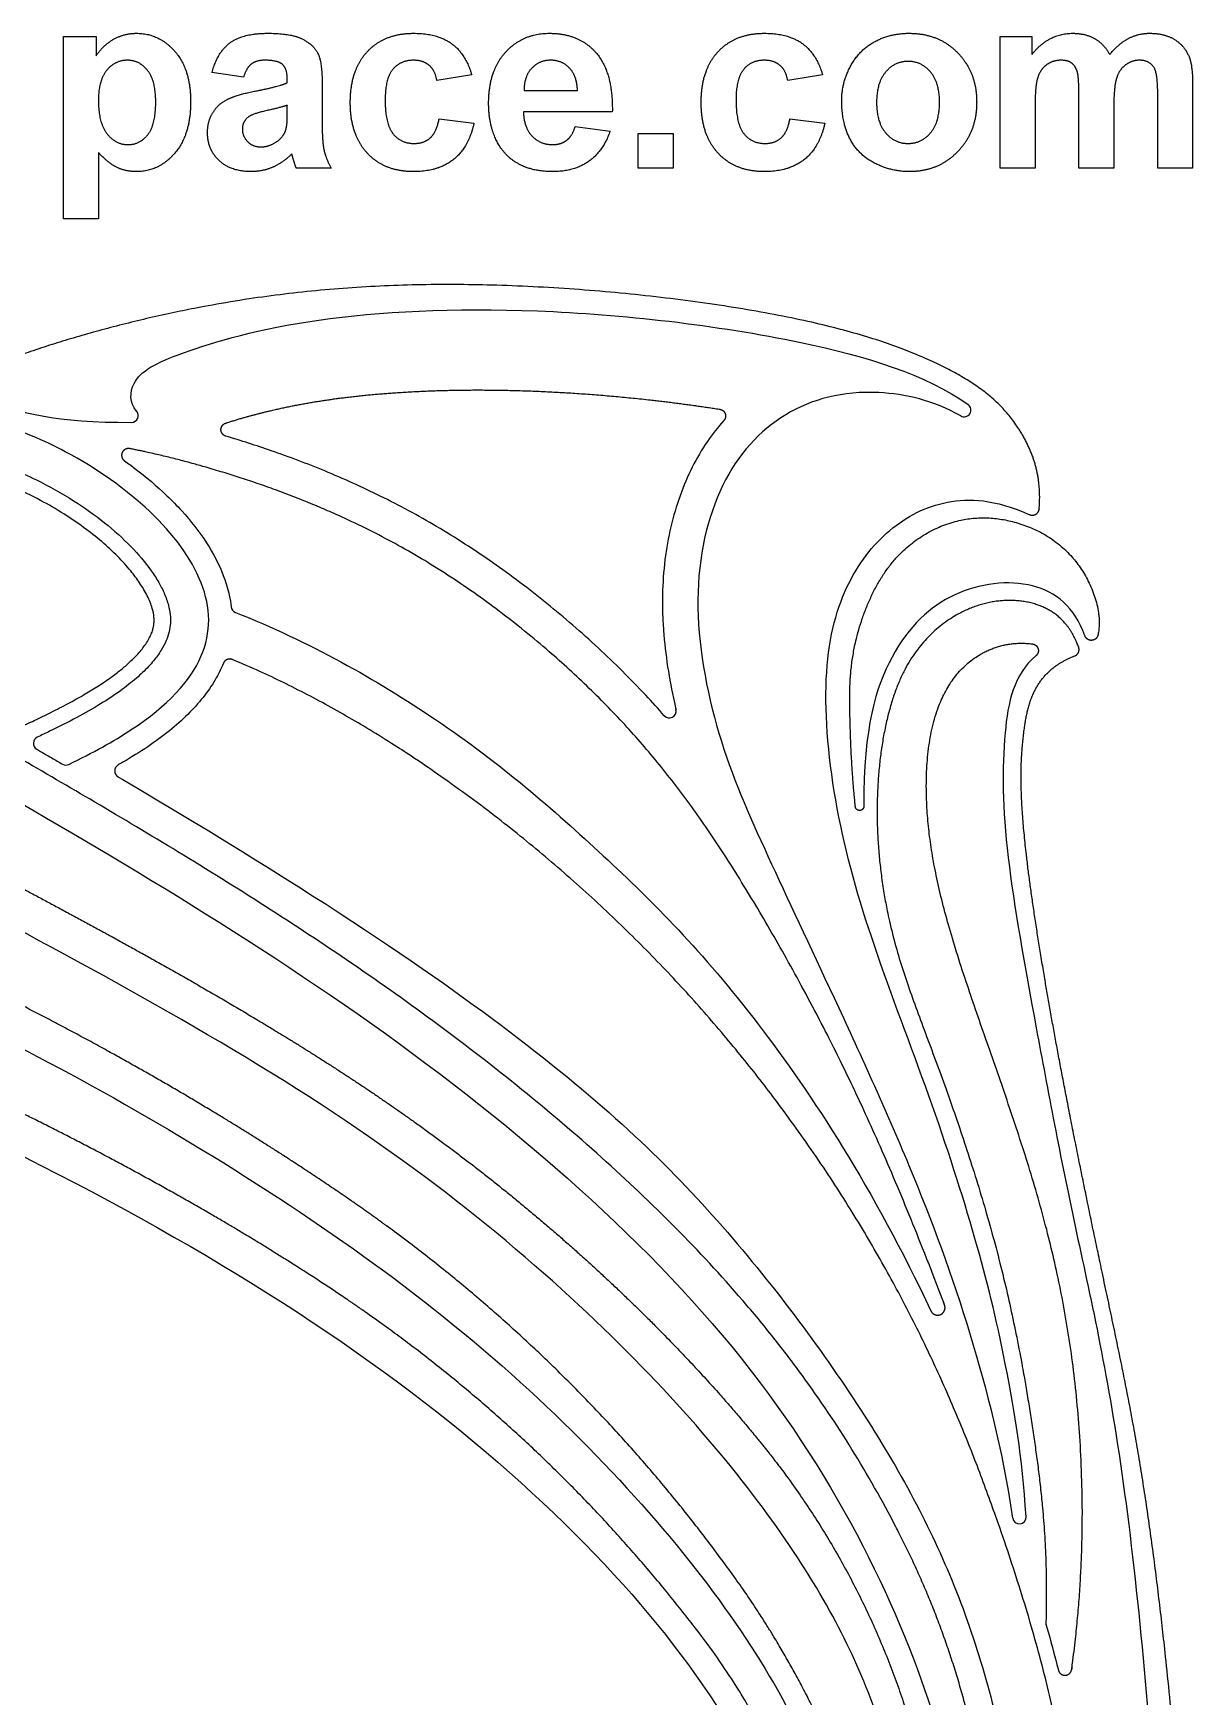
# Model space of a CAD drawing. Header units: millimetres. Extents: x -143 to 143, y -142 to 141.
# Drawn here: x 68.51 to 100.39, y -92.62 to -46.97 of the extents above; entities that cross this region are included whole.
import ezdxf

# ---------------------------------------------------------------- set-up
doc = ezdxf.new("R2010")
doc.units = ezdxf.units.MM
doc.header["$MEASUREMENT"] = 0
doc.layers.add('Layer 03', color=5, linetype='Continuous')

msp = doc.modelspace()

# ---------------------------------------------------------------- linework, layer by layer
at = {"layer": 'Layer 03'}
for p, q in [((69.338, -52.062), (69.338, -47.062)), ((69.338, -47.062), (70.233, -47.062)), ((70.233, -47.062), (70.233, -47.589)), ((95.048, -50.673), (95.048, -47.062)), ((95.048, -47.062), (95.912, -47.062)), ((95.912, -47.062), (95.912, -47.552)), ((74.276, -48.173), (73.412, -48.05)), ((75.48, -48.328), (75.48, -48.231)), ((76.437, -48.364), (76.437, -49.483)), ((80.542, -48.112), (79.585, -48.266)), ((90.171, -48.112), (89.214, -48.266)), ((100.326, -48.358), (100.326, -50.673)), ((81.978, -48.544), (83.443, -48.544)), ((97.208, -50.673), (97.208, -48.694)), ((99.369, -50.673), (99.369, -48.608)), ((75.48, -49.135), (75.48, -48.945)), ((84.4, -49.13), (81.961, -49.13)), ((96.005, -48.918), (96.005, -50.673)), ((98.165, -48.938), (98.165, -50.673)), ((79.647, -49.315), (80.603, -49.439)), ((83.381, -49.531), (84.338, -49.655)), ((85.11, -50.673), (85.11, -49.717)), ((85.11, -49.717), (86.066, -49.717)), ((86.066, -49.717), (86.066, -50.673)), ((89.276, -49.315), (90.233, -49.439)), ((70.295, -50.243), (70.295, -52.062)), ((76.684, -50.673), (75.727, -50.673)), ((86.066, -50.673), (85.11, -50.673)), ((96.005, -50.673), (95.048, -50.673)), ((98.165, -50.673), (97.208, -50.673)), ((100.326, -50.673), (99.369, -50.673)), ((70.295, -52.062), (69.338, -52.062)), ((95.651, -60.096), (95.859, -60.181)), ((70.832, -67.37), (70.969, -67.451))]:
    msp.add_line(p, q, dxfattribs=at)
for centre, start, end in [((71.203, -57.46), 270.3171, 42.3402), ((94.056, -57.308), 240.0787, 54.3821), ((74.124, -62.688), 186.7308, 248.4345), ((85.966, -65.572), 221.3549, 13.235), ((68.695, -66.454), 114.864, 239.8741), ((69.403, -66.865), 239.7621, 295.9351), ((70.927, -67.21), 119.5746, 239.4818), ((95.572, -87.688), 188.7076, 3.8523), ((96.487, -90.599), 178.484, 196.0392)]:
    msp.add_arc(centre, 0.186, start, end, dxfattribs=at)
for points, degree in [([(70.695, -47.144), (70.987, -46.97), (71.342, -46.97)], 2), ([(71.342, -46.97), (71.961, -46.97), (72.393, -47.466)], 2), ([(73.906, -47.234), (74.256, -46.97), (74.946, -46.97)], 2), ([(74.946, -46.97), (75.573, -46.97), (75.88, -47.121)], 2), ([(77.677, -47.471), (78.146, -46.97), (78.946, -46.97)], 2), ([(78.946, -46.97), (79.6, -46.97), (79.987, -47.252)], 2), ([(81.477, -47.481), (81.949, -46.97), (82.671, -46.97)], 2), ([(82.671, -46.97), (83.482, -46.97), (83.951, -47.501)], 2), ([(87.307, -47.471), (87.776, -46.97), (88.575, -46.97)], 2), ([(88.575, -46.97), (89.23, -46.97), (89.616, -47.252)], 2), ([(91.59, -47.206), (92.017, -46.97), (92.544, -46.97)], 2), ([(92.544, -46.97), (93.359, -46.97), (93.879, -47.505)], 2), ([(95.912, -47.552), (96.384, -46.97), (97.035, -46.97)], 2), ([(97.035, -46.97), (97.381, -46.97), (97.635, -47.114)], 2), ([(98.563, -47.114), (98.837, -46.97), (99.148, -46.97)], 2), ([(99.148, -46.97), (99.544, -46.97), (99.818, -47.132)], 2), ([(70.233, -47.589), (70.404, -47.319), (70.695, -47.144)], 2), ([(72.393, -47.466), (72.826, -47.962), (72.826, -48.847)], 2), ([(73.412, -48.05), (73.555, -47.499), (73.906, -47.234)], 2), ([(75.88, -47.121), (76.186, -47.273), (76.312, -47.507)], 2), ([(77.208, -48.871), (77.208, -47.972), (77.677, -47.471)], 2), ([(79.987, -47.252), (80.373, -47.534), (80.542, -48.112)], 2), ([(86.838, -48.871), (86.838, -47.972), (87.307, -47.471)], 2), ([(89.616, -47.252), (90.002, -47.534), (90.171, -48.112)], 2), ([(90.929, -47.89), (91.162, -47.442), (91.59, -47.206)], 2), ([(97.635, -47.114), (97.89, -47.259), (98.053, -47.552)], 2), ([(98.053, -47.552), (98.29, -47.259), (98.563, -47.114)], 2), ([(99.818, -47.132), (100.092, -47.294), (100.228, -47.607)], 2), ([(71.092, -47.71), (70.748, -47.71), (70.521, -47.987)], 2), ([(71.645, -47.992), (71.422, -47.71), (71.092, -47.71)], 2), ([(74.494, -47.813), (74.36, -47.916), (74.276, -48.173)], 2), ([(74.868, -47.71), (74.628, -47.71), (74.494, -47.813)], 2), ([(75.352, -47.83), (75.224, -47.71), (74.868, -47.71)], 2), ([(75.48, -48.231), (75.48, -47.95), (75.352, -47.83)], 2), ([(76.312, -47.507), (76.437, -47.74), (76.437, -48.364)], 2), ([(78.939, -47.71), (78.586, -47.71), (78.375, -47.961)], 2), ([(79.371, -47.85), (79.205, -47.71), (78.939, -47.71)], 2), ([(79.585, -48.266), (79.538, -47.99), (79.371, -47.85)], 2), ([(81.005, -48.895), (81.005, -47.992), (81.477, -47.481)], 2), ([(82.714, -47.71), (82.393, -47.71), (82.184, -47.935)], 2), ([(83.223, -47.923), (83.014, -47.71), (82.714, -47.71)], 2), ([(83.443, -48.544), (83.432, -48.135), (83.223, -47.923)], 2), ([(83.951, -47.501), (84.42, -48.033), (84.4, -49.13)], 2), ([(88.569, -47.71), (88.215, -47.71), (88.005, -47.961)], 2), ([(89.001, -47.85), (88.834, -47.71), (88.569, -47.71)], 2), ([(89.214, -48.266), (89.167, -47.99), (89.001, -47.85)], 2), ([(90.696, -48.817), (90.696, -48.338), (90.929, -47.89)], 2), ([(92.518, -47.741), (92.152, -47.741), (91.903, -48.032)], 2), ([(93.133, -48.032), (92.885, -47.741), (92.518, -47.741)], 2), ([(93.879, -47.505), (94.4, -48.04), (94.4, -48.858)], 2), ([(96.328, -47.829), (96.155, -47.949), (96.08, -48.173)], 2), ([(96.718, -47.71), (96.501, -47.71), (96.328, -47.829)], 2), ([(97.003, -47.785), (96.898, -47.71), (96.718, -47.71)], 2), ([(97.158, -48.013), (97.108, -47.86), (97.003, -47.785)], 2), ([(98.495, -47.833), (98.32, -47.955), (98.243, -48.192)], 2), ([(98.868, -47.71), (98.67, -47.71), (98.495, -47.833)], 2), ([(99.271, -47.914), (99.14, -47.71), (98.868, -47.71)], 2), ([(99.369, -48.608), (99.369, -48.071), (99.271, -47.914)], 2), ([(100.228, -47.607), (100.326, -47.839), (100.326, -48.358)], 2), ([(70.521, -47.987), (70.295, -48.264), (70.295, -48.807)], 2), ([(71.869, -48.856), (71.869, -48.274), (71.645, -47.992)], 2), ([(74.573, -48.562), (75.228, -48.437), (75.48, -48.328)], 2), ([(78.375, -47.961), (78.165, -48.212), (78.165, -48.8)], 2), ([(82.184, -47.935), (81.975, -48.159), (81.978, -48.544)], 2), ([(88.005, -47.961), (87.795, -48.212), (87.795, -48.8)], 2), ([(91.903, -48.032), (91.653, -48.322), (91.653, -48.868)], 2), ([(93.381, -48.861), (93.381, -48.322), (93.133, -48.032)], 2), ([(96.08, -48.173), (96.005, -48.398), (96.005, -48.918)], 2), ([(97.208, -48.694), (97.208, -48.166), (97.158, -48.013)], 2), ([(98.243, -48.192), (98.165, -48.428), (98.165, -48.938)], 2), ([(70.295, -48.807), (70.295, -49.43), (70.532, -49.728)], 2), ([(73.431, -49.152), (73.574, -48.913), (73.831, -48.785)], 2), ([(73.831, -48.785), (74.089, -48.657), (74.573, -48.562)], 2), ([(78.165, -48.8), (78.165, -49.455), (78.38, -49.724)], 2), ([(87.795, -48.8), (87.795, -49.455), (88.01, -49.724)], 2), ([(90.929, -49.878), (90.696, -49.442), (90.696, -48.817)], 2), ([(71.652, -49.752), (71.869, -49.479), (71.869, -48.856)], 2), ([(72.826, -48.847), (72.826, -49.757), (72.39, -50.261)], 2), ([(73.289, -49.698), (73.289, -49.392), (73.431, -49.152)], 2), ([(74.425, -49.257), (74.245, -49.39), (74.245, -49.594)], 2), ([(74.923, -49.091), (74.542, -49.176), (74.425, -49.257)], 2), ([(75.48, -48.945), (75.304, -49.006), (74.923, -49.091)], 2), ([(75.444, -49.601), (75.48, -49.478), (75.48, -49.135)], 2), ([(77.678, -50.263), (77.208, -49.76), (77.208, -48.871)], 2), ([(81.363, -50.147), (81.005, -49.651), (81.005, -48.895)], 2), ([(81.961, -49.13), (81.972, -49.554), (82.197, -49.79)], 2), ([(87.307, -50.263), (86.838, -49.76), (86.838, -48.871)], 2), ([(91.653, -48.868), (91.653, -49.414), (91.903, -49.704)], 2), ([(93.133, -49.704), (93.381, -49.414), (93.381, -48.861)], 2), ([(94.4, -48.858), (94.4, -49.682), (93.874, -50.224)], 2), ([(70.532, -49.728), (70.768, -50.025), (71.108, -50.025)], 2), ([(71.108, -50.025), (71.435, -50.025), (71.652, -49.752)], 2), ([(73.609, -50.463), (73.289, -50.161), (73.289, -49.698)], 2), ([(74.245, -49.594), (74.245, -49.795), (74.389, -49.941)], 2), ([(75.226, -49.917), (75.392, -49.788), (75.444, -49.601)], 2), ([(76.437, -49.483), (76.437, -49.961), (76.489, -50.187)], 2), ([(78.38, -49.724), (78.596, -49.994), (78.958, -49.994)], 2), ([(79.402, -49.841), (79.575, -49.689), (79.647, -49.315)], 2), ([(80.603, -49.439), (80.458, -50.096), (80.044, -50.431)], 2), ([(83.145, -49.908), (83.301, -49.791), (83.381, -49.531)], 2), ([(84.338, -49.655), (84.154, -50.198), (83.756, -50.482)], 2), ([(88.01, -49.724), (88.225, -49.994), (88.588, -49.994)], 2), ([(89.032, -49.841), (89.205, -49.689), (89.276, -49.315)], 2), ([(90.233, -49.439), (90.087, -50.096), (89.674, -50.431)], 2), ([(91.903, -49.704), (92.152, -49.994), (92.518, -49.994)], 2), ([(92.518, -49.994), (92.885, -49.994), (93.133, -49.704)], 2), ([(74.389, -49.941), (74.532, -50.087), (74.754, -50.087)], 2), ([(74.754, -50.087), (75.001, -50.087), (75.226, -49.917)], 2), ([(76.489, -50.187), (76.541, -50.414), (76.684, -50.673)], 2), ([(78.958, -49.994), (79.229, -49.994), (79.402, -49.841)], 2), ([(82.761, -50.766), (81.817, -50.766), (81.363, -50.147)], 2), ([(82.197, -49.79), (82.423, -50.025), (82.76, -50.025)], 2), ([(82.76, -50.025), (82.989, -50.025), (83.145, -49.908)], 2), ([(88.588, -49.994), (88.859, -49.994), (89.032, -49.841)], 2), ([(91.61, -50.54), (91.162, -50.315), (90.929, -49.878)], 2), ([(70.799, -50.648), (70.559, -50.53), (70.295, -50.243)], 2), ([(71.334, -50.766), (71.039, -50.766), (70.799, -50.648)], 2), ([(72.39, -50.261), (71.954, -50.766), (71.334, -50.766)], 2), ([(74.486, -50.766), (73.929, -50.766), (73.609, -50.463)], 2), ([(75.079, -50.645), (74.801, -50.766), (74.486, -50.766)], 2), ([(75.601, -50.282), (75.357, -50.524), (75.079, -50.645)], 2), ([(75.635, -50.394), (75.612, -50.309), (75.601, -50.282)], 2), ([(75.727, -50.673), (75.69, -50.579), (75.635, -50.394)], 2), ([(78.936, -50.766), (78.147, -50.766), (77.678, -50.263)], 2), ([(80.044, -50.431), (79.631, -50.766), (78.936, -50.766)], 2), ([(83.756, -50.482), (83.359, -50.766), (82.761, -50.766)], 2), ([(88.566, -50.766), (87.776, -50.766), (87.307, -50.263)], 2), ([(89.674, -50.431), (89.261, -50.766), (88.566, -50.766)], 2), ([(92.551, -50.766), (92.058, -50.766), (91.61, -50.54)], 2), ([(93.874, -50.224), (93.349, -50.766), (92.551, -50.766)], 2), ([(96.308, -90.65), (96.426, -91.061), (96.538, -91.473), (96.643, -91.887)], 3)]:
    msp.add_open_spline(points, degree=degree, dxfattribs=at)
for points, weights, knots in [([(95.859, -60.181), (95.915, -60.203), (95.975, -60.199), (96.026, -60.167), (96.078, -60.136), (96.109, -60.084), (96.115, -60.024), (96.2, -59.055), (95.584, -57.572), (94.104, -56.298), (90.773, -54.937), (84.669, -53.982), (78.148, -53.728), (72.208, -54.494), (68.262, -55.697), (67.181, -56.199)], [1, 0.928443629022, 0.928443629022, 1, 0.928443629022, 0.928443629022, 1, 1, 1, 1, 1, 1, 1, 1, 1, 1], [1030.866043, 1030.866043, 1030.866043, 1030.866043, 1031.053071, 1031.053071, 1031.053071, 1031.2401, 1031.2401, 1031.2401, 1036.138515, 1041.066939, 1045.995363, 1050.923787, 1055.852212, 1060.780636, 1065.610874, 1065.610874, 1065.610874, 1065.610874]), ([(73.791, -58.024), (73.71, -58), (73.659, -57.932), (73.658, -57.848), (73.657, -57.763), (73.706, -57.694), (73.787, -57.668), (74.207, -57.532), (74.957, -57.327), (76.013, -57.113), (77.104, -56.949), (78.394, -56.824), (79.965, -56.753), (81.696, -56.757), (83.554, -56.846), (85.456, -57.019), (86.73, -57.189), (87.352, -57.288), (87.421, -57.299), (87.475, -57.343), (87.498, -57.409), (87.522, -57.475), (87.508, -57.544), (87.461, -57.596)], [1, 0.870298419786, 0.870298419786, 1, 0.870298419786, 0.870298419786, 1, 1, 1, 1, 1, 1, 1, 1, 1, 1, 1, 1, 0.90637621817, 0.90637621817, 1, 0.90637621817, 0.90637621817, 1], [116.229895, 116.229895, 116.229895, 116.229895, 116.483641, 116.483641, 116.483641, 116.737388, 116.737388, 116.737388, 118.161091, 119.235372, 120.207094, 121.710956, 123.405312, 125.268853, 127.281373, 129.390352, 131.416872, 131.416872, 131.416872, 131.631424, 131.631424, 131.631424, 131.845976, 131.845976, 131.845976, 131.845976]), ([(89.288, -110.242), (89.262, -110.29), (89.257, -110.344), (89.273, -110.396), (89.289, -110.448), (89.323, -110.49), (89.371, -110.516), (89.419, -110.541), (89.473, -110.546), (89.525, -110.53), (89.577, -110.514), (89.619, -110.479), (89.644, -110.431), (91.071, -107.699), (92.015, -103.788), (91.854, -99.496), (91.206, -95.451), (89.396, -91.807), (88.263, -90.054), (87.858, -89.484), (84.984, -85.435), (81.456, -81.942), (77.38, -79.108), (77.177, -78.967), (76.306, -78.369), (74.748, -77.352), (72.604, -76.048), (69.824, -74.472), (66.404, -72.715), (62.912, -71.105), (59.837, -69.761), (57.44, -68.732), (55.729, -67.985), (54.945, -67.636), (54.803, -67.572), (54.32, -67.356), (53.243, -66.867), (51.621, -66.094), (49.996, -65.258), (48.749, -64.553), (47.661, -63.873), (46.901, -63.345), (46.243, -62.81), (45.842, -62.441), (45.511, -62.086), (45.246, -61.75), (45.043, -61.432), (44.894, -61.136), (44.795, -60.862), (44.738, -60.607), (44.718, -60.368), (44.73, -60.14), (44.773, -59.917), (44.872, -59.615), (45.088, -59.234), (45.486, -58.803), (46.044, -58.398), (46.739, -58.054), (47.532, -57.792), (48.443, -57.588), (49.401, -57.45), (50.385, -57.373), (51.005, -57.357), (51.31, -57.357), (51.541, -57.357), (52.056, -57.367), (52.835, -57.421), (53.604, -57.535), (54.259, -57.705), (54.639, -57.859), (54.803, -57.94), (54.817, -57.947), (54.994, -58.035), (55.317, -58.232), (55.727, -58.588), (56.07, -58.995), (56.335, -59.43), (56.485, -59.802), (56.552, -60.089), (56.578, -60.285), (56.58, -60.472), (56.552, -60.722), (56.453, -61.055), (56.228, -61.473), (55.882, -61.926), (55.561, -62.254), (55.362, -62.437), (55.328, -62.468)], [1, 0.948831107328, 0.948831107328, 1, 0.948831107328, 0.948831107328, 1, 0.948831107328, 0.948831107328, 1, 0.948831107328, 0.948831107328, 1, 1, 1, 1, 1, 1, 1, 1, 0.990052475412, 0.990052475412, 1, 1, 1, 1, 1, 1, 1, 1, 1, 1, 1, 1, 1, 1, 1, 1, 1, 1, 1, 1, 1, 1, 1, 1, 1, 1, 1, 1, 1, 1, 1, 1, 1, 1, 1, 1, 1, 1, 1, 1, 1, 1, 1, 1, 1, 1, 1, 1, 1, 1, 1, 1, 1, 1, 1, 1, 1, 1, 1, 1, 1, 1, 1, 1, 1, 1], [254.811327, 254.811327, 254.811327, 254.811327, 254.981884, 254.981884, 254.981884, 255.152441, 255.152441, 255.152441, 255.322998, 255.322998, 255.322998, 255.493555, 255.493555, 255.493555, 261.196512, 267.051815, 272.907117, 278.762419, 281.515072, 281.515072, 281.515072, 297.416935, 297.416935, 297.416935, 298.210512, 300.819501, 303.403942, 306.287837, 311.104814, 315.776775, 318.665359, 321.908652, 324.173936, 324.673353, 324.673353, 324.673353, 326.377782, 328.481686, 330.456692, 332.25913, 333.091958, 334.584867, 335.235758, 335.820106, 336.338196, 336.796017, 337.198007, 337.55044, 337.860432, 338.135703, 338.388365, 338.630362, 338.871213, 339.118136, 339.650773, 340.268343, 340.998672, 341.859592, 342.756539, 343.681552, 344.861855, 345.872704, 346.85635, 346.85635, 346.85635, 347.600399, 348.514753, 349.368562, 350.099749, 350.687483, 350.687483, 350.687483, 350.737871, 351.323835, 351.902441, 352.478982, 353.031414, 353.537168, 353.766194, 353.977271, 354.173867, 354.367826, 354.785591, 355.284274, 355.890803, 356.614418, 356.760901, 356.760901, 356.760901, 356.760901]), ([(88.388, -110.765), (89.4, -108.72), (90.439, -105.612), (90.793, -102.133), (90.42, -98.234), (89.32, -94.931), (87.752, -92.141), (86.81, -90.903), (84.013, -87.223), (80.644, -84.059), (76.798, -81.497), (76.375, -81.216), (75.018, -80.337), (72.651, -78.93), (69.669, -77.321), (66.619, -75.818), (64.056, -74.66), (62.137, -73.85), (60.761, -73.294), (58.947, -72.59), (56.926, -71.856), (55.388, -71.328), (54.803, -71.131), (54.478, -71.021), (53.285, -70.623), (51.255, -69.964), (48.694, -69.142), (46.268, -68.337), (44.163, -67.59), (42.609, -66.989), (41.511, -66.525), (40.674, -66.142), (39.925, -65.764), (39.274, -65.395), (38.726, -65.035), (38.287, -64.692), (37.99, -64.411), (37.764, -64.155), (37.592, -63.921), (37.448, -63.651), (37.364, -63.4), (37.329, -63.159), (37.336, -62.915), (37.389, -62.639), (37.497, -62.342), (37.658, -62.025), (37.946, -61.58), (38.429, -61.016), (39.148, -60.374), (40.017, -59.758), (41.095, -59.156), (41.916, -58.823), (42.385, -58.669), (42.808, -58.531), (43.305, -58.403), (43.81, -58.315), (43.876, -58.304)], [1, 1, 1, 1, 1, 1, 1, 1, 0.990766813708, 0.990766813708, 1, 1, 1, 1, 1, 1, 1, 1, 1, 1, 1, 1, 1, 1, 1, 1, 1, 1, 1, 1, 1, 1, 1, 1, 1, 1, 1, 1, 1, 1, 1, 1, 1, 1, 1, 1, 1, 1, 1, 1, 1, 1, 1, 1, 1, 1, 1], [2855.992155, 2855.992155, 2855.992155, 2855.992155, 2861.241616, 2866.615759, 2871.989901, 2877.364044, 2880.536581, 2880.536581, 2880.536581, 2895.346092, 2895.346092, 2895.346092, 2896.978195, 2900.55086, 2904.208584, 2907.881336, 2911.496425, 2913.259358, 2914.587327, 2916.274113, 2919.521026, 2921.508704, 2921.508704, 2921.508704, 2922.611676, 2925.559638, 2928.377342, 2931.272519, 2933.786556, 2935.565778, 2936.634862, 2937.62506, 2938.528023, 2939.333907, 2940.034612, 2940.635463, 2941.125573, 2941.348614, 2941.736048, 2942.057285, 2942.331706, 2942.583508, 2942.837847, 2943.115924, 2943.48469, 2943.851526, 2944.260241, 2945.18907, 2946.234823, 2947.35739, 2948.614535, 2950.202086, 2950.202086, 2950.202086, 2951.634914, 2951.851317, 2951.851317, 2951.851317, 2951.851317]), ([(93.144, -82.029), (93.193, -82.133), (93.301, -82.175), (93.408, -82.13), (93.514, -82.085), (93.56, -81.979), (93.519, -81.87), (91.716, -77.069), (88.638, -71.092), (84.97, -65.689), (79.103, -60.92), (74.211, -59.089), (71.864, -58.505), (71.154, -58.367), (71.064, -58.35), (70.983, -58.393), (70.947, -58.477), (70.911, -58.561), (70.936, -58.649), (71.01, -58.702)], [1, 0.814088244332, 0.814088244332, 1, 0.814088244332, 0.814088244332, 1, 1, 1, 1, 1, 1, 1, 1, 0.852126767018, 0.852126767018, 1, 0.852126767018, 0.852126767018, 1], [144.31558, 144.31558, 144.31558, 144.31558, 144.650028, 144.650028, 144.650028, 144.984476, 144.984476, 144.984476, 152.871243, 160.90205, 168.932857, 176.963664, 180.566748, 180.566748, 180.566748, 180.838355, 180.838355, 180.838355, 181.109962, 181.109962, 181.109962, 181.109962]), ([(54.069, -58.428), (54.007, -58.483), (53.817, -58.663), (53.536, -58.995), (53.271, -59.43), (53.122, -59.802), (53.054, -60.089), (53.029, -60.285), (53.026, -60.472), (53.054, -60.722), (53.153, -61.055), (53.378, -61.473), (53.724, -61.926), (54.194, -62.406), (54.575, -62.729), (54.791, -62.899), (54.803, -62.909), (55.027, -63.086), (55.537, -63.458), (56.394, -64.021), (57.429, -64.646), (58.614, -65.322), (59.954, -66.059), (61.435, -66.855), (63.086, -67.731), (64.885, -68.679), (66.49, -69.525), (69.02, -70.862), (71.694, -72.306), (74.743, -74.077), (76.782, -75.345), (78.71, -76.643), (81.085, -78.386), (83.399, -80.328), (85.442, -82.284), (87.008, -83.91), (88.039, -85.1), (88.625, -85.835), (91.682, -89.664), (93.374, -94.261), (93.527, -99.158), (93.563, -100.305), (93.476, -103.217), (92.618, -106.886), (91.382, -109.461), (90.392, -111.027), (90.315, -111.149), (90.175, -111.181), (90.053, -111.105), (89.931, -111.03), (89.897, -110.89), (89.972, -110.767)], [1, 1, 1, 1, 1, 1, 1, 1, 1, 1, 1, 1, 1, 1, 1, 1, 1, 1, 1, 1, 1, 1, 1, 1, 1, 1, 1, 1, 1, 1, 1, 1, 1, 1, 1, 1, 1, 1, 0.965900756815, 0.965900756815, 1, 1, 1, 1, 1, 1, 0.806958120396, 0.806958120396, 1, 0.806958120396, 0.806958120396, 1], [189.660257, 189.660257, 189.660257, 189.660257, 189.926461, 190.503002, 191.055434, 191.561188, 191.790214, 192.001291, 192.197887, 192.391846, 192.809611, 193.308294, 193.914823, 194.638438, 195.469918, 195.52142, 195.52142, 195.52142, 196.440184, 197.553276, 198.820169, 200.331381, 201.944706, 203.744378, 205.744537, 207.959219, 210.291801, 211.582731, 217.172704, 220.071326, 222.934783, 224.897795, 227.552623, 232.415638, 234.615391, 236.653769, 239.680695, 239.680695, 239.680695, 255.179057, 255.179057, 255.179057, 259.208318, 264.998547, 269.953022, 269.953022, 269.953022, 270.366958, 270.366958, 270.366958, 270.780894, 270.780894, 270.780894, 270.780894]), ([(91.305, -68.18), (91.305, -68.246), (91.26, -68.294), (91.194, -68.297), (91.128, -68.301), (91.078, -68.258), (91.071, -68.193), (90.976, -67.288), (90.905, -65.585), (90.905, -63.857), (91.828, -61.427), (93.658, -60.193), (95.592, -60.241), (97.327, -61.315), (97.854, -62.918), (97.729, -63.483), (97.71, -63.567), (97.645, -63.623), (97.559, -63.628), (97.473, -63.634), (97.4, -63.586), (97.372, -63.505)], [1, 0.816199644431, 0.816199644431, 1, 0.816199644431, 0.816199644431, 1, 1, 1, 1, 1, 1, 1, 1, 1, 1, 0.865905252042, 0.865905252042, 1, 0.865905252042, 0.865905252042, 1], [43.326975, 43.326975, 43.326975, 43.326975, 43.517771, 43.517771, 43.517771, 43.708567, 43.708567, 43.708567, 45.846446, 48.466065, 51.085684, 53.705304, 56.324923, 58.944542, 60.980835, 60.980835, 60.980835, 61.238996, 61.238996, 61.238996, 61.497157, 61.497157, 61.497157, 61.497157]), ([(97.091, -64.056), (97.191, -64.017), (97.235, -63.919), (97.199, -63.818), (96.863, -62.891), (95.441, -62.284), (93.502, -62.915), (92.05, -64.65), (91.499, -68.122), (91.963, -71.867), (93.411, -75.368), (95.142, -80.629), (96.018, -85.466), (96.357, -88.482), (96.301, -90.594)], [1, 0.809818097793, 0.809818097793, 1, 1, 1, 1, 1, 1, 1, 1, 1, 1, 1, 1], [675.838644, 675.838644, 675.838644, 675.838644, 676.148469, 676.148469, 676.148469, 679.979282, 684.046053, 688.112824, 692.179594, 696.246365, 700.313136, 704.379907, 708.446677, 712.38122, 712.38122, 712.38122, 712.38122]), ([(96.643, -91.887), (96.665, -91.977), (96.741, -92.032), (96.834, -92.027), (96.927, -92.022), (96.995, -91.959), (97.008, -91.867), (97.402, -89.033), (97.316, -83.478), (95.802, -77.586), (93.494, -71.544), (92.807, -67.683), (93.369, -64.469), (95.037, -63.615), (95.93, -63.726), (96.006, -63.735), (96.065, -63.785), (96.086, -63.859), (96.108, -63.932), (96.085, -64.005), (96.026, -64.054)], [1, 0.847929490109, 0.847929490109, 1, 0.847929490109, 0.847929490109, 1, 1, 1, 1, 1, 1, 1, 1, 1, 0.890555569868, 0.890555569868, 1, 0.890555569868, 0.890555569868, 1], [713.817088, 713.817088, 713.817088, 713.817088, 714.092681, 714.092681, 714.092681, 714.368273, 714.368273, 714.368273, 719.813713, 725.524413, 731.235114, 736.945815, 742.656515, 747.570204, 747.570204, 747.570204, 747.802663, 747.802663, 747.802663, 748.035122, 748.035122, 748.035122, 748.035122]), ([(93.497, -110.356), (94.419, -108.708), (96.179, -105.14), (96.925, -101.444), (97.288, -95.448), (95.215, -87.993), (91.938, -80.119), (85.093, -70.986), (77.578, -65.639), (73.969, -64.155), (73.922, -64.136), (73.872, -64.136), (73.826, -64.156), (73.779, -64.175), (73.744, -64.21), (73.725, -64.257)], [1, 1, 1, 1, 1, 1, 1, 1, 1, 1, 0.949182011851, 0.949182011851, 1, 0.949182011851, 0.949182011851, 1], [2710.821344, 2710.821344, 2710.821344, 2710.821344, 2718.617648, 2727.350938, 2736.084228, 2744.817518, 2753.550808, 2762.284098, 2770.861633, 2770.861633, 2770.861633, 2771.018824, 2771.018824, 2771.018824, 2771.176015, 2771.176015, 2771.176015, 2771.176015]), ([(96.689, -119.186), (95.307, -120.135), (94.109, -122.959), (93.606, -125.773), (93.515, -129.51), (94.191, -132.938), (94.205, -133.008), (94.253, -133.061), (94.321, -133.081), (94.39, -133.101), (94.459, -133.083), (94.508, -133.032), (96.343, -131.124), (98.541, -126.72), (100.098, -119.032), (100.413, -110.966), (100.382, -102.349), (100.055, -96.243), (99.494, -90.343), (98.802, -85.381), (97.83, -80.957), (96.742, -75.648), (96.03, -71.59), (95.606, -68.453), (95.587, -66.164), (96.023, -64.469), (97.091, -64.056)], [1, 1, 1, 1, 1, 1, 0.903317658498, 0.903317658498, 1, 0.903317658498, 0.903317658498, 1, 1, 1, 1, 1, 1, 1, 1, 1, 1, 1, 1, 1, 1, 1, 1], [582.534836, 582.534836, 582.534836, 582.534836, 587.936132, 593.405946, 598.700953, 598.700953, 598.700953, 598.919069, 598.919069, 598.919069, 599.137185, 599.137185, 599.137185, 604.826719, 610.767873, 616.709026, 622.65018, 628.591333, 634.532486, 640.47364, 646.414793, 652.355947, 658.2971, 664.238254, 670.179407, 675.838644, 675.838644, 675.838644, 675.838644]), ([(90.652, -111.503), (90.618, -111.558), (90.607, -111.622), (90.622, -111.685), (90.636, -111.748), (90.674, -111.801), (90.729, -111.835), (90.784, -111.87), (90.848, -111.88), (90.911, -111.865), (90.974, -111.851), (91.027, -111.813), (91.061, -111.758), (92.938, -108.736), (94.323, -104.835), (94.79, -101.566), (94.899, -99.694), (94.899, -99.035), (94.899, -95.22), (94.005, -91.512), (92.267, -88.117)], [1, 0.949155318937, 0.949155318937, 1, 0.949155318937, 0.949155318937, 1, 0.949155318937, 0.949155318937, 1, 0.949155318937, 0.949155318937, 1, 1, 1, 1, 1, 1, 0.981439724359, 0.981439724359, 1], [418.155412, 418.155412, 418.155412, 418.155412, 418.358746, 418.358746, 418.358746, 418.56208, 418.56208, 418.56208, 418.765414, 418.765414, 418.765414, 418.968748, 418.968748, 418.968748, 425.079363, 431.474088, 434.665211, 434.665211, 434.665211, 446.829584, 446.829584, 446.829584, 446.829584])]:
    msp.add_rational_spline(points, weights, degree=3, knots=knots, dxfattribs=at)
for points, knots in [([(71.341, -57.335), (71.14, -57.115), (71.171, -56.398), (72.234, -55.799), (75.944, -54.71), (82.075, -54.392), (89.241, -55.19), (93.012, -56.331), (94.164, -57.156)], [925.951593, 925.951593, 925.951593, 925.951593, 929.373165, 934.205712, 939.038259, 943.870806, 948.703353, 952.425117, 952.425117, 952.425117, 952.425117]), ([(38.402, -57.647), (40.468, -57.658), (42.562, -57.081), (45.93, -55.742), (51.326, -54.81), (54.803, -54.81), (58.281, -54.81), (63.676, -55.742), (67.045, -57.081), (69.138, -57.658), (71.205, -57.647)], [889.313898, 889.313898, 889.313898, 889.313898, 895.174652, 901.288487, 907.402321, 907.402321, 907.402321, 913.516156, 919.629991, 925.490745, 925.490745, 925.490745, 925.490745]), ([(56.144, -63.142), (57.134, -62.214), (58.209, -60.342), (56.69, -57.757), (55.26, -56.971), (54.803, -56.8), (54.09, -56.533), (53.005, -56.345), (51.622, -56.309), (51.31, -56.309), (49.797, -56.309), (45.994, -56.723), (43.104, -59.386), (44.166, -63.207), (49.795, -66.447), (53.771, -68.261), (54.803, -68.72), (56.825, -69.617), (62.17, -71.871), (70.265, -75.668), (80.287, -82.052), (87.457, -89.487), (90.95, -95.897), (91.782, -102.6), (90.7, -107.623), (89.288, -110.242)], [238.845726, 238.845726, 238.845726, 238.845726, 239.986556, 241.129413, 241.575787, 241.575787, 241.575787, 242.27227, 242.467504, 242.467504, 242.467504, 243.415128, 244.557985, 245.700842, 246.843699, 247.229865, 247.229865, 247.229865, 247.986556, 249.129414, 250.272271, 251.415128, 252.557985, 253.700842, 254.811327, 254.811327, 254.811327, 254.811327]), ([(93.963, -57.469), (93.219, -57.042), (91.343, -56.621), (89.028, -57.227), (87.259, -59.169), (86.505, -62.405), (87.214, -66.306), (88.599, -69.432), (90.419, -73.269), (92.642, -78.122), (94.192, -82.302), (95.093, -85.79), (95.388, -87.716)], [953.03355, 953.03355, 953.03355, 953.03355, 956.14206, 960.434561, 964.727063, 969.019564, 973.312066, 977.604567, 981.897069, 986.18957, 990.482072, 994.26543, 994.26543, 994.26543, 994.26543]), ([(44.62, -57.166), (43.776, -57.221), (42.907, -57.396), (42.059, -57.673), (41.429, -57.879), (38.996, -58.911), (35.536, -62.048), (36.825, -66.103), (45.948, -69.405), (52.42, -71.428), (54.803, -72.237), (56.864, -72.937), (63.661, -75.387), (76.754, -81.882), (86.902, -91.015), (90.765, -99.504), (90.06, -106.534), (87.601, -111.078)], [2953.641811, 2953.641811, 2953.641811, 2953.641811, 2958.378445, 2958.378445, 2958.378445, 2961.895288, 2972.198676, 2982.502065, 2992.805454, 2998.331195, 2998.331195, 2998.331195, 3003.108843, 3013.412231, 3023.71562, 3034.019009, 3044.210776, 3044.210776, 3044.210776, 3044.210776]), ([(69.484, -67.033), (70.136, -66.716), (73.108, -65.077), (74.07, -62.048), (70.61, -58.911), (68.178, -57.879), (67.547, -57.673), (66.332, -57.276), (63.167, -56.805), (59.012, -58.701), (59.2, -62.728), (64.808, -66.217), (77.685, -73.492), (88.974, -83.136), (94.028, -93.936), (94.375, -100.631), (93.48, -106.056), (91.645, -109.916), (90.652, -111.503)], [292.539221, 292.539221, 292.539221, 292.539221, 295.02047, 305.323859, 315.627248, 319.144091, 319.144091, 319.144091, 325.930637, 336.234026, 346.537415, 356.840804, 367.144193, 377.447582, 387.750971, 398.05436, 408.357749, 418.155412, 418.155412, 418.155412, 418.155412]), ([(87.461, -57.596), (87.298, -57.778), (86.978, -58.187), (86.572, -58.88), (86.238, -59.666), (85.989, -60.518), (85.828, -61.427), (85.772, -62.215), (85.776, -62.862), (85.81, -63.524), (85.907, -64.353), (86.043, -65.075), (86.132, -65.465), (86.148, -65.53)], [131.845976, 131.845976, 131.845976, 131.845976, 132.632673, 133.512817, 134.42627, 135.376673, 136.366265, 137.392155, 137.916934, 138.450346, 139.525024, 140.599333, 140.814043, 140.814043, 140.814043, 140.814043]), ([(89.972, -110.767), (91.327, -108.53), (93.444, -102.525), (92.694, -95.517), (90.441, -89.873), (86.049, -83.996), (77.783, -76.699), (65.207, -70.018), (58.353, -66.44), (55.646, -64.808), (54.803, -64.214), (54.288, -63.851), (52.679, -62.572), (51.515, -60.551), (52.416, -58.654), (53.022, -57.99)], [270.780894, 270.780894, 270.780894, 270.780894, 271.728473, 273.87133, 275.014187, 276.157045, 277.299902, 278.442759, 279.585616, 280.29485, 280.29485, 280.29485, 280.728474, 281.871331, 282.761478, 282.761478, 282.761478, 282.761478]), ([(92.267, -88.117), (92.239, -88.062), (91.465, -86.56), (90.345, -84.749), (88.829, -82.754), (87.69, -81.38), (86.135, -79.708), (84.104, -77.786), (81.925, -75.935), (79.634, -74.164), (76.508, -71.949), (73.344, -69.94), (70.262, -68.101), (68.061, -66.82), (66.102, -65.688), (64.422, -64.69), (63.272, -63.964), (62.494, -63.422), (62.004, -63.049), (61.612, -62.72), (61.282, -62.405), (60.939, -62.026), (60.628, -61.575), (60.41, -61.046), (60.351, -60.635), (60.372, -60.339), (60.432, -60.062), (60.552, -59.796), (60.733, -59.545), (60.983, -59.275), (61.402, -58.954), (62.028, -58.63), (62.772, -58.38), (63.464, -58.249), (64.103, -58.194), (64.885, -58.189), (65.954, -58.313), (66.799, -58.531), (67.222, -58.669), (67.691, -58.823), (68.511, -59.156), (69.589, -59.758), (70.458, -60.374), (71.177, -61.016), (71.66, -61.58), (71.948, -62.025), (72.11, -62.342), (72.217, -62.639), (72.27, -62.915), (72.278, -63.159), (72.242, -63.4), (72.158, -63.651), (72.014, -63.921), (71.843, -64.155), (71.616, -64.411), (71.319, -64.692), (70.88, -65.035), (70.332, -65.395), (69.681, -65.764), (69.096, -66.059), (68.73, -66.232), (68.617, -66.284)], [446.829584, 446.829584, 446.829584, 446.829584, 447.028062, 452.26598, 453.66503, 455.093853, 458.010164, 461.010713, 464.091066, 467.211655, 470.328761, 476.420852, 479.27116, 481.885313, 484.616049, 486.554819, 488.176171, 488.993374, 489.606368, 490.155864, 490.642765, 491.071605, 491.801603, 492.39972, 492.899741, 493.127989, 493.35, 493.809173, 494.061492, 494.341946, 494.993243, 495.75272, 496.600524, 497.515744, 498.012169, 498.663838, 500.033114, 501.465943, 501.465943, 501.465943, 503.053495, 504.310641, 505.433209, 506.478963, 507.407792, 507.816508, 508.183344, 508.552111, 508.830187, 509.084526, 509.336329, 509.610749, 509.931987, 510.319422, 510.542463, 511.032572, 511.633424, 512.33413, 513.140014, 514.042977, 514.443656, 514.443656, 514.443656, 514.443656]), ([(85.826, -65.696), (85.659, -65.506), (85.077, -64.864), (84.019, -63.815), (82.614, -62.599), (81.135, -61.483), (79.609, -60.495), (78.065, -59.662), (76.543, -58.978), (75.123, -58.443), (74.209, -58.149), (73.791, -58.024)], [141.344204, 141.344204, 141.344204, 141.344204, 142.157233, 144.133377, 146.137066, 148.135499, 150.096848, 151.984411, 153.777135, 155.464565, 156.868342, 156.868342, 156.868342, 156.868342]), ([(71.01, -58.702), (71.107, -58.771), (71.513, -59.068), (72.046, -59.518), (72.711, -60.197), (73.281, -60.919), (73.699, -61.719), (73.879, -62.327), (73.926, -62.603), (73.939, -62.71)], [181.109962, 181.109962, 181.109962, 181.109962, 181.493015, 182.72981, 183.351947, 184.547815, 185.68418, 186.238529, 186.584213, 186.584213, 186.584213, 186.584213]), ([(68.105, -66.023), (68.249, -65.959), (68.546, -65.823), (69.001, -65.603), (69.453, -65.371), (69.998, -65.069), (70.473, -64.771), (70.877, -64.468), (71.149, -64.237), (71.401, -63.987), (71.588, -63.747), (71.697, -63.562), (71.755, -63.435), (71.793, -63.319), (71.815, -63.212), (71.825, -63.107), (71.821, -62.952), (71.784, -62.774), (71.716, -62.578), (71.607, -62.338), (71.433, -62.048), (71.161, -61.687), (70.815, -61.307), (70.382, -60.907), (69.885, -60.517), (69.326, -60.137), (68.681, -59.764), (67.928, -59.402), (67.377, -59.193), (67.082, -59.097), (66.845, -59.02), (66.606, -58.951), (66.364, -58.892)], [52.909267, 52.909267, 52.909267, 52.909267, 53.416812, 53.958899, 54.537002, 55.052232, 55.966133, 56.33968, 56.676336, 57.114035, 57.480836, 57.653461, 57.803723, 57.930479, 58.044355, 58.154893, 58.26914, 58.543274, 58.736652, 58.93869, 59.388008, 59.822851, 60.394422, 61.039978, 61.719042, 62.42627, 63.215876, 64.115063, 65.112911, 65.112911, 65.112911, 65.914205, 65.914205, 65.914205, 65.914205]), ([(95.758, -87.676), (95.645, -85.998), (95.159, -83.151), (94.508, -80.438), (93.243, -76.418), (91.591, -72.185), (90.505, -68.506), (90.107, -64.667), (90.666, -62.163), (91.875, -60.566), (93.405, -59.716), (94.746, -59.728), (95.651, -60.096)], [994.8768, 994.8768, 994.8768, 994.8768, 997.702365, 1001.35623, 1005.010095, 1008.66396, 1012.317825, 1015.97169, 1019.625555, 1023.27942, 1026.933286, 1030.587151, 1030.587151, 1030.587151, 1030.587151]), ([(97.372, -63.505), (97.087, -62.706), (96.016, -61.866), (93.691, -62.167), (91.999, -63.732), (91.291, -66.012), (91.305, -68.18)], [30.715076, 30.715076, 30.715076, 30.715076, 33.782393, 37.021895, 40.261397, 43.326975, 43.326975, 43.326975, 43.326975]), ([(74.055, -62.861), (76.058, -63.653), (80.085, -65.918), (84.204, -69.508), (88.125, -73.401), (91.568, -78.675), (93.144, -82.029)], [114.307362, 114.307362, 114.307362, 114.307362, 121.215678, 129.022496, 136.829314, 144.31558, 144.31558, 144.31558, 144.31558]), ([(73.725, -64.257), (73.661, -64.414), (73.497, -64.741), (73.169, -65.213), (72.744, -65.679), (72.234, -66.13), (71.636, -66.567), (71.155, -66.864), (70.879, -67.023), (70.835, -67.048)], [2771.176015, 2771.176015, 2771.176015, 2771.176015, 2771.721636, 2772.350439, 2773.022062, 2773.74784, 2774.539515, 2775.40446, 2775.565899, 2775.565899, 2775.565899, 2775.565899]), ([(96.026, -64.054), (95.414, -64.563), (95.075, -66.22), (95.129, -69.319), (96.01, -74.162), (97.041, -79.615), (98.446, -85.618), (99.491, -96.85), (99.554, -103.48), (98.721, -111.829), (97.184, -117.728), (96.761, -119.088)], [748.035122, 748.035122, 748.035122, 748.035122, 753.816358, 760.565437, 767.314516, 774.063594, 780.812673, 787.561752, 794.310831, 801.059909, 807.705451, 807.705451, 807.705451, 807.705451]), ([(68.602, -66.615), (68.74, -66.695), (68.976, -66.832), (69.212, -66.97), (69.309, -67.026)], [514.8800235, 514.8800235, 514.8800235, 514.8800235, 515.3966142, 515.7579317, 515.7579317, 515.7579317, 515.7579317]), ([(70.969, -67.451), (76.299, -70.592), (82.919, -75.081), (87.688, -79.737), (91.679, -85.196), (94.063, -89.756), (95.513, -95.148), (95.661, -99.966), (95.231, -104.668), (93.512, -108.745), (92.277, -111.077), (91.295, -112.467)], [2776.042624, 2776.042624, 2776.042624, 2776.042624, 2782.874627, 2789.70663, 2796.538633, 2803.370636, 2810.202638, 2817.034641, 2823.866644, 2830.698647, 2836.827963, 2836.827963, 2836.827963, 2836.827963])]:
    msp.add_open_spline(points, degree=3, knots=knots, dxfattribs=at)

doc.saveas('drawing.dxf')
